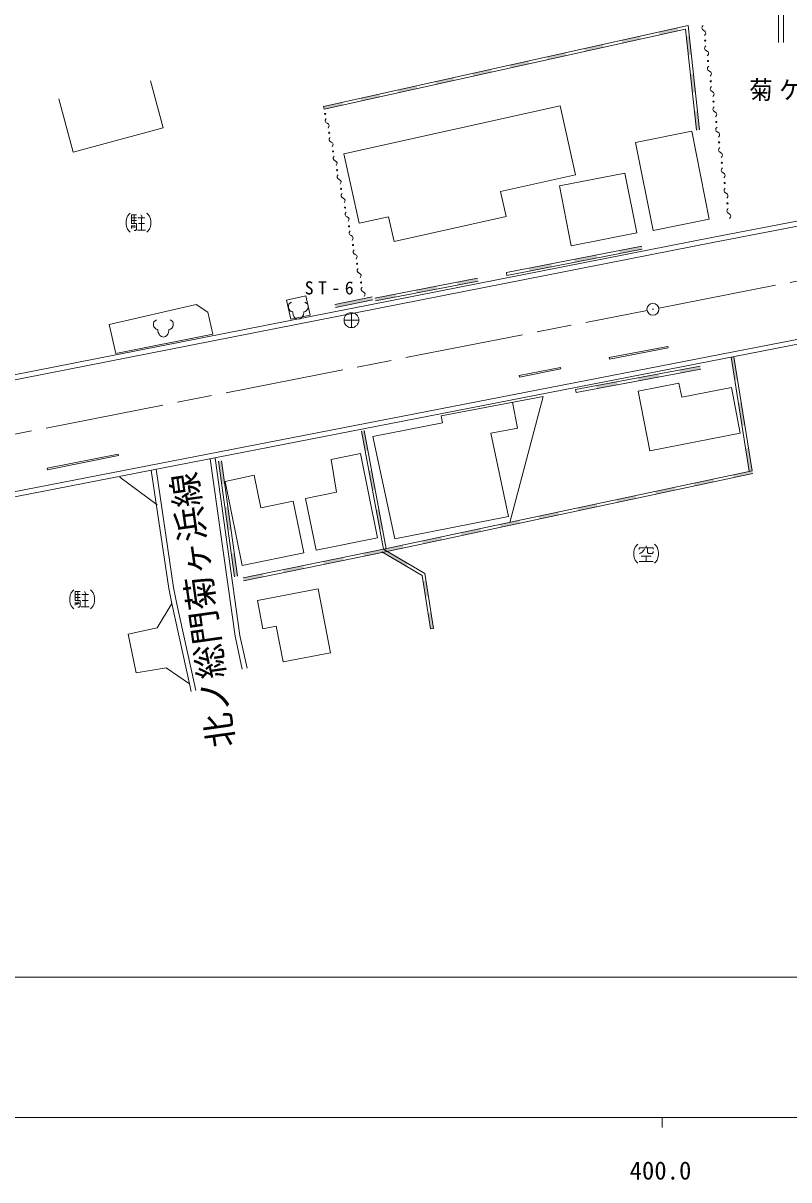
# Model space of a CAD drawing. Units: millimetres, scale not verified. Extents: x 40000 to 680000, y 20000 to 380000.
# Drawn here: x 403521 to 480801, y 198715 to 315378 of the extents above; entities that cross this region are included whole.
import ezdxf
from ezdxf.enums import TextEntityAlignment as Align

# ---------------------------------------------------------------- set-up
doc = ezdxf.new("R2010")
doc.units = ezdxf.units.MM
doc.header["$LTSCALE"] = 1000
doc.linetypes.add('CHAIN', pattern=[18.5, 12, -1.5, 3.5, -1.5])
for name, color, linetype, lineweight in [('M-BGD', 7, 'Continuous', 13), ('M-BMK', 2, 'CHAIN', 13), ('M-BMK-SRVR', 3, 'Continuous', 13), ('M-STR-HTXT', 7, 'Continuous', 13), ('M-STR-STRC', 7, 'Continuous', 13), ('M-TTL-BAND', 7, 'Continuous', 13)]:
    doc.layers.add(name, color=color, linetype=linetype, lineweight=lineweight)
doc.layers.add('M-BGD-HTXT', color=7, linetype='Continuous')
doc.styles.add('ＭＳ ゴシック', font='')
doc.styles.get('ＭＳ ゴシック').set_extended_font_data('MS Gothic')

msp = doc.modelspace()

# ---------------------------------------------------------------- hatches: boundary and pattern name
at = {"layer": 'M-BGD'}
for points in [[(465796, 314074), (463916, 313657), (463981, 313364), (465861, 313781)], [(469557, 314908), (467677, 314491), (467742, 314198), (469622, 314615)], [(470952, 312182), (470742, 314077), (470444, 314044), (470654, 312149)], [(462036, 313240), (460156, 312823), (460220, 312530), (462101, 312947)], [(454515, 311571), (452634, 311154), (452699, 310861), (454580, 311278)], [(458275, 312405), (456395, 311988), (456460, 311695), (458340, 312112)], [(450754, 310737), (448874, 310320), (448939, 310027), (450819, 310444)], [(446994, 309902), (445113, 309485), (445178, 309192), (447059, 309610)], [(471372, 308391), (471162, 310287), (470864, 310254), (471074, 308358)], [(439473, 308234), (437592, 307817), (437657, 307524), (439538, 307941)], [(443233, 309068), (441353, 308651), (441418, 308358), (443298, 308775)], [(435712, 307399), (433832, 306982), (433897, 306689), (435777, 307107)], [(471792, 304600), (471582, 306496), (471284, 306463), (471494, 304567)], [(465945, 292869), (463669, 292429), (463726, 292135), (466002, 292574)], [(461393, 291990), (459117, 291550), (459174, 291256), (461450, 291695)], [(456841, 291111), (454566, 290671), (454623, 290376), (456898, 290816)], [(449382, 289662), (447310, 289261), (447367, 288966), (449439, 289368)], [(445237, 288859), (443164, 288458), (443221, 288163), (445294, 288565)], [(438753, 287778), (434991, 286992), (435053, 286698), (438814, 287485)], [(441091, 288056), (439019, 287655), (439076, 287360), (441149, 287762)], [(474961, 281683), (475330, 279384), (475626, 279432), (475258, 281730)], [(467653, 279992), (465556, 279600), (465611, 279305), (467708, 279697)], [(471848, 280776), (469751, 280384), (469806, 280089), (471903, 280481)], [(463459, 279208), (461361, 278816), (461417, 278521), (463514, 278913)], [(475698, 277086), (476066, 274787), (476363, 274834), (475994, 277133)], [(437655, 274237), (438025, 272249), (438320, 272303), (437950, 274291)], [(476435, 272488), (476803, 270190), (477099, 270237), (476731, 272536)], [(423856, 268915), (423528, 271246), (423231, 271205), (423559, 268873)], [(438396, 270261), (438766, 268273), (439061, 268328), (438691, 270316)], [(475203, 269527), (477162, 269944), (477099, 270237), (475140, 269820)], [(467366, 267857), (469325, 268275), (469263, 268568), (467304, 268151)], [(471285, 268692), (473244, 269109), (473181, 269403), (471222, 268985)], [(463448, 267023), (465407, 267440), (465345, 267734), (463386, 267316)], [(424511, 264251), (424184, 266583), (423887, 266541), (424214, 264209)], [(439136, 266285), (439507, 264297), (439802, 264352), (439431, 266340)], [(455612, 265354), (457571, 265771), (457509, 266064), (455549, 265647)], [(459530, 266188), (461489, 266606), (461427, 266899), (459468, 266482)], [(451694, 264519), (453653, 264936), (453590, 265230), (451631, 264813)], [(447776, 263685), (449735, 264102), (449672, 264395), (447713, 263978)], [(439939, 262015), (441899, 262433), (441836, 262726), (439877, 262309)], [(443858, 262850), (445817, 263267), (445754, 263561), (443795, 263143)], [(425167, 259587), (424839, 261919), (424542, 261877), (424870, 259545)], [(433868, 260777), (435891, 261189), (435831, 261483), (433808, 261071)], [(437914, 261602), (439937, 262015), (439877, 262309), (437854, 261896)], [(439725, 262050), (442213, 260592), (442364, 260851), (439877, 262309)], [(429822, 259951), (431845, 260364), (431785, 260658), (429762, 260245)], [(425777, 259126), (427799, 259539), (427739, 259832), (425717, 259420)], [(443866, 259120), (444126, 257506), (444422, 257553), (444162, 259167)], [(444385, 255892), (444645, 254278), (444941, 254326), (444681, 255940)]]:
    msp.add_hatch(color=256, dxfattribs=at).paths.add_polyline_path(points)

# ---------------------------------------------------------------- linework, layer by layer
for p, q in [((470624, 315145), (433832, 306982)), ((471792, 304600), (470624, 315145)), ((470363, 314780), (433897, 306689)), ((471494, 304567), (470363, 314780)), ((416391, 309558), (417668, 304821)), ((433832, 306982), (433897, 306689)), ((459258, 300066), (457711, 307042)), ((451712, 298392), (459258, 300066)), ((452273, 295865), (451712, 298392)), ((414463, 295756), (414963, 295756)), ((414463, 295456), (414963, 295456)), ((414713, 296056), (414713, 295156)), ((415113, 295756), (415813, 295756)), ((415413, 296056), (415563, 295756)), ((415463, 295756), (415463, 294506)), ((437442, 295201), (440408, 295859)), ((414463, 294956), (414463, 294656)), ((414563, 294956), (414613, 294706)), ((414663, 294956), (414763, 294756)), ((414763, 295006), (414863, 294806)), ((415863, 294506), (415063, 294506)), ((415163, 295156), (415763, 295156)), ((465945, 292869), (452290, 290231)), ((466002, 292574), (452347, 289937)), ((449382, 289662), (439019, 287655)), ((449439, 289368), (439076, 287360)), ((452290, 290231), (452347, 289937)), ((438753, 287778), (434991, 286992)), ((438814, 287485), (435053, 286698)), ((468591, 282777), (462657, 281650)), ((468619, 282630), (462685, 281503)), ((468619, 282630), (468591, 282777)), ((462657, 281650), (462685, 281503)), ((474961, 281683), (476803, 270190)), ((475258, 281730), (477099, 270237)), ((457756, 280647), (453592, 279825)), ((457785, 280499), (453621, 279678)), ((457756, 280647), (457785, 280499)), ((471848, 280776), (459264, 278424)), ((471903, 280481), (459319, 278129)), ((453621, 279678), (453592, 279825)), ((455994, 277734), (452648, 265029)), ((459264, 278424), (459319, 278129)), ((452918, 277145), (453418, 274533)), ((437655, 274237), (439877, 262309)), ((437950, 274291), (440172, 262364)), ((453463, 274542), (450713, 274015)), ((450713, 274015), (452521, 265619)), ((413128, 271916), (405960, 270482)), ((413128, 271916), (413157, 271769)), ((413157, 271769), (405990, 270335)), ((424870, 259545), (423231, 271205)), ((425167, 259587), (423528, 271246)), ((405990, 270335), (405960, 270482)), ((417064, 266805), (413282, 269594)), ((439877, 262309), (477099, 270237)), ((439939, 262015), (477162, 269944)), ((433080, 262209), (439294, 263477)), ((466392, 262675), (466392, 262475)), ((425717, 259420), (439877, 262309)), ((425777, 259126), (439937, 262015)), ((439725, 262050), (443776, 259676)), ((439877, 262309), (440172, 262364)), ((439877, 262309), (444050, 259864)), ((465892, 261625), (466892, 261625)), ((466392, 261625), (466392, 261075)), ((465692, 261075), (467092, 261075)), ((443776, 259676), (444645, 254278)), ((444050, 259864), (444941, 254326)), ((409032, 258061), (409032, 257161)), ((409732, 258061), (409882, 257761)), ((427174, 257150), (433299, 258323)), ((433299, 258323), (434534, 251880)), ((408782, 257761), (409282, 257761)), ((408782, 257461), (409282, 257461)), ((408782, 256961), (408782, 256661)), ((408882, 256961), (408932, 256711)), ((408982, 256961), (409082, 256761)), ((409082, 257011), (409182, 256811)), ((409432, 257761), (410132, 257761)), ((409482, 257161), (410082, 257161)), ((409782, 257761), (409782, 256511)), ((427722, 254292), (427174, 257150)), ((410182, 256511), (409382, 256511)), ((444645, 254278), (444941, 254326))]:
    msp.add_line(p, q, dxfattribs=at)
for points in [[(472149, 315153), (472044, 315008), (472020, 314874), (472079, 314751), (472219, 314640), (472360, 314528), (472418, 314406), (472395, 314272), (472289, 314127)], [(472429, 313101), (472323, 312956), (472300, 312822), (472358, 312699), (472499, 312588), (472639, 312476), (472698, 312354), (472674, 312220), (472569, 312075)], [(563360, 311932), (547383, 307527), (473119, 293255), (346790, 268424), (319843, 262968), (308737, 260959), (300718, 259979), (290958, 259208), (275621, 259643), (259039, 261197), (224766, 264801), (221634, 268319), (217045, 269114), (213497, 266190), (183566, 270212), (170238, 272103), (158334, 274301), (146226, 277442), (132073, 281926), (123300, 285402), (115383, 288709), (78929, 304515)], [(563212, 312410), (547269, 308014), (473024, 293746), (346692, 268914), (319749, 263459), (308663, 261453), (300668, 260477), (290946, 259708), (275651, 260143), (259088, 261694), (225011, 265278), (221891, 268782), (216905, 269646), (213347, 266715), (183636, 270707), (170318, 272597), (158443, 274789), (146365, 277923), (132241, 282397), (123489, 285866), (115579, 289169), (79128, 304973)], [(472708, 311049), (472603, 310904), (472579, 310770), (472638, 310648), (472778, 310536), (472919, 310425), (472977, 310302), (472954, 310168), (472848, 310023)], [(472988, 308997), (472882, 308852), (472859, 308718), (472917, 308596), (473058, 308484), (473198, 308373), (473257, 308250), (473233, 308116), (473128, 307971)], [(417668, 304821), (408575, 302369), (407124, 307754)], [(457711, 307042), (435889, 302201), (437442, 295201)], [(473268, 306946), (473162, 306801), (473138, 306667), (473197, 306544), (473337, 306433), (473478, 306321), (473537, 306199), (473513, 306065), (473407, 305920)], [(434098, 305745), (434010, 305603), (433997, 305477), (434060, 305367), (434199, 305273), (434337, 305179), (434400, 305069), (434388, 304943), (434300, 304801)], [(473547, 304894), (473441, 304749), (473418, 304615), (473476, 304492), (473617, 304381), (473758, 304269), (473816, 304147), (473793, 304013), (473687, 303868)], [(434501, 303857), (434413, 303715), (434400, 303589), (434463, 303479), (434602, 303385), (434740, 303291), (434803, 303181), (434791, 303055), (434703, 302913)], [(473827, 302842), (473721, 302697), (473698, 302563), (473756, 302441), (473897, 302329), (474037, 302218), (474096, 302095), (474072, 301961), (473967, 301816)], [(299373, 248907), (309917, 250125), (322213, 252105), (376474, 262970), (398742, 267370), (487476, 284623), (549375, 296584), (561072, 299463), (566696, 301199)], [(434904, 301969), (434816, 301826), (434803, 301700), (434866, 301590), (435005, 301497), (435143, 301403), (435206, 301293), (435194, 301167), (435105, 301024)], [(74307, 293883), (111004, 277913), (126616, 271312), (130403, 269935), (149906, 264496), (160435, 262036), (173001, 259795), (183009, 258474), (212187, 254669), (214030, 251719), (220606, 250882), (224905, 253494), (257873, 249584), (274634, 248212), (287487, 247785), (297717, 248161), (309986, 249630), (322302, 251613), (376571, 262480), (398839, 266879), (487570, 284132), (549482, 296095), (561206, 298981), (566844, 300721)], [(435307, 300080), (435219, 299938), (435206, 299812), (435269, 299702), (435408, 299608), (435546, 299514), (435609, 299404), (435597, 299278), (435508, 299136)], [(474106, 300790), (474001, 300645), (473977, 300511), (474036, 300389), (474176, 300277), (474317, 300166), (474375, 300043), (474352, 299909), (474246, 299764)], [(474386, 298739), (474280, 298594), (474257, 298460), (474315, 298337), (474456, 298226), (474596, 298114), (474655, 297991), (474631, 297858), (474526, 297713)], [(435710, 298192), (435622, 298050), (435609, 297924), (435672, 297814), (435811, 297720), (435949, 297626), (436012, 297516), (435999, 297390), (435911, 297248)], [(474665, 296687), (474560, 296542), (474536, 296408), (474595, 296285), (474735, 296174), (474876, 296062), (474934, 295940), (474911, 295806), (474805, 295661)], [(414313, 296206), (414213, 296106), (414063, 295906), (413963, 295656), (413913, 295406), (413913, 295106), (413963, 294856), (414063, 294606), (414213, 294406), (414313, 294306)], [(414963, 296056), (414463, 296056), (414463, 295156), (414963, 295156), (414963, 294556), (414863, 294456), (414713, 294456)], [(416013, 296206), (416113, 296106), (416263, 295906), (416363, 295656), (416413, 295406), (416413, 295106), (416363, 294856), (416263, 294606), (416113, 294406), (416013, 294306)], [(436113, 296304), (436025, 296162), (436012, 296035), (436075, 295926), (436214, 295832), (436352, 295738), (436415, 295628), (436402, 295502), (436314, 295360)], [(440408, 295859), (440963, 293356), (452273, 295865)], [(436516, 294415), (436428, 294273), (436415, 294147), (436478, 294037), (436616, 293943), (436755, 293850), (436818, 293740), (436805, 293614), (436717, 293471)], [(436919, 292527), (436831, 292385), (436818, 292259), (436881, 292149), (437019, 292055), (437158, 291961), (437221, 291851), (437208, 291725), (437120, 291583)], [(437322, 290639), (437233, 290497), (437221, 290371), (437284, 290261), (437422, 290167), (437561, 290073), (437624, 289963), (437611, 289837), (437523, 289695)], [(437725, 288751), (437636, 288608), (437624, 288482), (437687, 288372), (437825, 288279), (437964, 288185), (438027, 288075), (438014, 287949), (437926, 287806)], [(430608, 287228), (430448, 287148), (430328, 287028), (430289, 286868), (430289, 286708), (430329, 286548), (430449, 286388), (430570, 286308), (430730, 286268), (430730, 286148), (430770, 285948), (430850, 285789), (430931, 285669), (431091, 285549), (431291, 285509), (431491, 285550), (431651, 285670), (431730, 285790), (431810, 285950), (431850, 286150), (431850, 286270), (432010, 286311), (432129, 286391), (432249, 286551), (432289, 286711), (432289, 286871), (432248, 287031), (432128, 287151), (431968, 287231)], [(416998, 285441), (416838, 285360), (416718, 285240), (416678, 285080), (416679, 284920), (416719, 284760), (416839, 284600), (416959, 284521), (417119, 284481), (417119, 284361), (417159, 284161), (417240, 284001), (417320, 283881), (417480, 283761), (417680, 283721), (417880, 283762), (418040, 283882), (418120, 284002), (418199, 284162), (418239, 284362), (418239, 284482), (418399, 284522), (418519, 284602), (418639, 284762), (418679, 284922), (418678, 285082), (418638, 285242), (418518, 285362), (418358, 285442)], [(438802, 273691), (445841, 275080), (445700, 275763), (455994, 277734)], [(438802, 273691), (441029, 263351), (452521, 265619)], [(439294, 263477), (437559, 271980), (434604, 271365), (435148, 268066), (432015, 267427), (433080, 262209)], [(425634, 250231), (424914, 253535), (422414, 271446)], [(426125, 250327), (425407, 253623), (422910, 271515)], [(416449, 270303), (418218, 258349), (418516, 256835), (420301, 248733), (420468, 247973)], [(416940, 270399), (418709, 258446), (419006, 256937), (420790, 248840), (420956, 248080)], [(423914, 269164), (426833, 269778), (427509, 266498), (430781, 267165), (431844, 261957)], [(423914, 269164), (425642, 260691), (431844, 261957)], [(465542, 262825), (465442, 262725), (465292, 262525), (465192, 262275), (465142, 262025), (465142, 261725), (465192, 261475), (465292, 261225), (465442, 261025), (465542, 260925)], [(467242, 262825), (467342, 262725), (467492, 262525), (467592, 262275), (467642, 262025), (467642, 261725), (467592, 261475), (467492, 261225), (467342, 261025), (467242, 260925)], [(465692, 262275), (465692, 262475), (467092, 262475), (467092, 262325)], [(466242, 262325), (466142, 262175), (465992, 262025), (465842, 261925), (465692, 261875)], [(466542, 262425), (466542, 261975), (466642, 261875), (466992, 261875), (467092, 261975), (467092, 262075)], [(408632, 258211), (408532, 258111), (408382, 257911), (408282, 257661), (408232, 257411), (408232, 257111), (408282, 256861), (408382, 256611), (408532, 256411), (408632, 256311)], [(409282, 258061), (408782, 258061), (408782, 257161), (409282, 257161), (409282, 256561), (409182, 256461), (409032, 256461)], [(410332, 258211), (410432, 258111), (410582, 257911), (410682, 257661), (410732, 257411), (410732, 257111), (410682, 256861), (410582, 256611), (410432, 256411), (410332, 256311)], [(420301, 248733), (417951, 250366), (414940, 249862), (414127, 253756), (417045, 254394), (418516, 256835)], [(427722, 254292), (429067, 254549), (429753, 250964), (434534, 251880)]]:
    msp.add_lwpolyline(points, dxfattribs=at)
for points in [[(472772, 295606), (471003, 304470), (465329, 303337), (467097, 294474)], [(465447, 294222), (458830, 292921), (457644, 298957), (464261, 300257)], [(432050, 287866), (432473, 285911), (430522, 285534), (430091, 287437)], [(420982, 286985), (422169, 286238), (422677, 283999), (412869, 282062), (412192, 284990)], [(466762, 272231), (465589, 278262), (469709, 279077), (469987, 277649), (474998, 278641), (475893, 274039)]]:
    msp.add_lwpolyline(points, close=True, dxfattribs=at)
for centre, radius in [((472359, 313614), 62.1), ((472359, 313614), 41.4), ((472359, 313614), 20.7), ((472359, 313614), 2.1), ((472638, 311562), 62.1), ((472638, 311562), 41.4), ((472638, 311562), 20.7), ((472638, 311562), 2.1), ((472918, 309510), 62.1), ((472918, 309510), 41.4), ((472918, 309510), 20.7), ((472918, 309510), 2.1), ((473198, 307459), 62.1), ((473198, 307459), 41.4), ((473198, 307459), 20.7), ((473198, 307459), 2.1), ((433997, 306217), 57.9), ((433997, 306217), 38.6), ((433997, 306217), 19.3), ((433997, 306217), 1.9), ((473477, 305407), 62.1), ((473477, 305407), 41.4), ((473477, 305407), 20.7), ((473477, 305407), 2.1), ((434400, 304329), 57.9), ((434400, 304329), 38.6), ((434400, 304329), 19.3), ((434400, 304329), 1.9), ((473757, 303355), 62.1), ((473757, 303355), 41.4), ((473757, 303355), 20.7), ((473757, 303355), 2.1), ((434803, 302441), 57.9), ((434803, 302441), 38.6), ((434803, 302441), 19.3), ((434803, 302441), 1.9), ((474036, 301303), 62.1), ((474036, 301303), 41.4), ((474036, 301303), 20.7), ((474036, 301303), 2.1), ((435206, 300552), 57.9), ((435206, 300552), 38.6), ((435206, 300552), 19.3), ((435206, 300552), 1.9), ((435609, 298664), 57.9), ((435609, 298664), 38.6), ((435609, 298664), 19.3), ((435609, 298664), 1.9), ((474316, 299251), 62.1), ((474316, 299251), 41.4), ((474316, 299251), 20.7), ((474316, 299251), 2.1), ((436012, 296776), 57.9), ((436012, 296776), 38.6), ((436012, 296776), 19.3), ((436012, 296776), 1.9), ((474596, 297200), 62.1), ((474596, 297200), 41.4), ((474596, 297200), 20.7), ((474596, 297200), 2.1), ((436415, 294888), 57.9), ((436415, 294888), 38.6), ((436415, 294888), 19.3), ((436415, 294888), 1.9), ((436818, 292999), 57.9), ((436818, 292999), 38.6), ((436818, 292999), 19.3), ((436818, 292999), 1.9), ((437221, 291111), 57.9), ((437221, 291111), 38.6), ((437221, 291111), 19.3), ((437221, 291111), 1.9), ((437624, 289223), 57.9), ((437624, 289223), 38.6), ((437624, 289223), 19.3), ((437624, 289223), 1.9)]:
    msp.add_circle(centre, radius, dxfattribs=at)
at = {"layer": 'M-BMK'}
for p, q in [((467668, 286640), (548243, 302402)), ((369529, 267441), (466491, 286409))]:
    msp.add_line(p, q, dxfattribs=at)
at = {"layer": 'M-BMK-SRVR'}
for p, q in [((436656, 286172), (436656, 284672)), ((435906, 285422), (437406, 285422))]:
    msp.add_line(p, q, dxfattribs=at)
for centre, radius in [((467080, 286524), 600), ((436656, 285422), 750), ((467080, 286524), 24)]:
    msp.add_circle(centre, radius, dxfattribs=at)
at = {"layer": 'M-STR-HTXT'}
msp.add_line((74307, 219163), (566844, 219163), dxfattribs=at)
at = {"layer": 'M-STR-STRC'}
for p, q in [((479753, 337526), (479753, 313423)), ((480253, 337526), (480253, 313423))]:
    msp.add_line(p, q, dxfattribs=at)
at = {"layer": 'M-TTL-BAND'}
for p, q in [((40000, 205000), (579000, 205000)), ((468000, 205000), (468000, 204000))]:
    msp.add_line(p, q, dxfattribs=at)

# ---------------------------------------------------------------- texts
at = {"layer": 'M-BGD', "insert": (476809, 307515), "char_height": 1833, "attachment_point": 7, "style": 'ＭＳ ゴシック'}
msp.add_mtext('\\T1.26;\\W0.95;菊ケ浜街区公園', dxfattribs=at)
at = {"layer": 'M-BGD-HTXT', "style": 'ＭＳ ゴシック'}
msp.add_text('北ノ総門菊ヶ浜線', height=2566, rotation=97.946, dxfattribs=at).set_placement((425605, 242601), align=Align.BOTTOM_LEFT)
at = {"layer": 'M-BMK-SRVR', "insert": (431942, 287995), "char_height": 1320, "attachment_point": 7, "style": 'ＭＳ ゴシック'}
msp.add_mtext('\\T1.5;ST-6', dxfattribs=at)
at = {"layer": 'M-TTL-BAND', "style": 'ＭＳ ゴシック'}
msp.add_text('400.0', height=1833, dxfattribs=at).set_placement((467844, 198195), align=Align.BOTTOM_CENTER)

doc.saveas('drawing.dxf')
